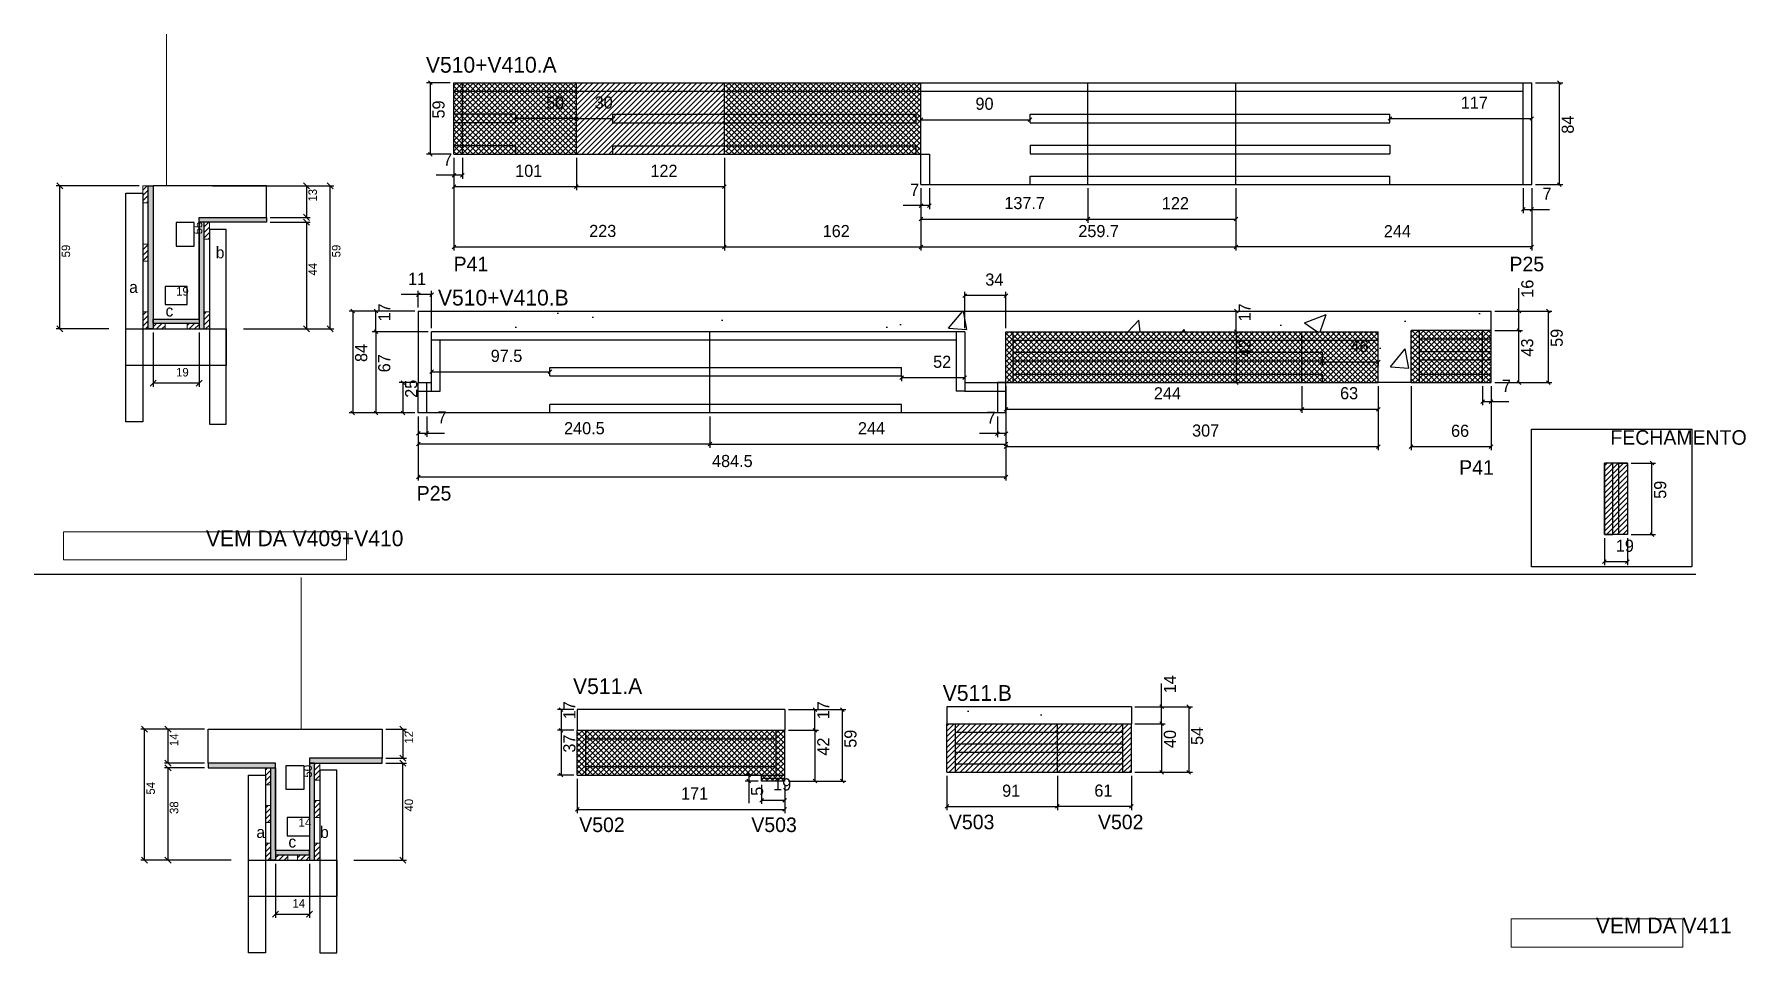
# Model space of a CAD drawing. Header units: metres. Extents: x 4977 to 6388, y 6315 to 7072.
import ezdxf

# ---------------------------------------------------------------- set-up
doc = ezdxf.new("R2010")
doc.units = ezdxf.units.M
for name, color, linetype in [('5', 7, 'Continuous'), ('CONCRETO', 7, 'Continuous'), ('COTA', 7, 'Continuous'), ('Cota Seção (2x)', 7, 'Continuous'), ('Cotas', 7, 'Continuous'), ('detalhes', 7, 'Continuous'), ('Hachura', 7, 'Continuous'), ('Madeira', 7, 'Continuous'), ('Painéis', 7, 'Continuous'), ('REAPROVEITAMENTO', 7, 'Continuous'), ('SARR_2.2x7', 7, 'Continuous'), ('SARR_3.5x7', 7, 'Continuous'), ('SARR_EDITAR', 7, 'Continuous'), ('TEXTO PILAR', 7, 'Continuous'), ('Texto Seção', 7, 'Continuous')]:
    doc.layers.add(name, color=color, linetype=linetype)

msp = doc.modelspace()

# ---------------------------------------------------------------- hatches: boundary and pattern name
at = {"layer": 'COTA'}
h = msp.add_hatch(dxfattribs=at)
h.set_pattern_fill('AR-CONC')
h.paths.add_polyline_path([(5778.2, 6826.7), (6085.2, 6826.7), (6085.2, 6784.7), (6112.2, 6784.7), (6112.2, 6827.7), (6178.2, 6827.7), (6178.2, 6843.7), (5293.7, 6843.7), (5293.7, 6784.7), (5304.7, 6784.7), (5304.7, 6826.7), (5744.2, 6826.7), (5744.2, 6784.7), (5778.2, 6784.7), (5778.2, 6826.7)])
h = msp.add_hatch(dxfattribs=at)
h.set_pattern_fill('AR-CONC')
h.paths.add_polyline_path([(5595.8, 6515.1), (5482.8, 6515.1), (5424.8, 6515.1), (5424.8, 6498.1), (5595.8, 6498.1), (5595.8, 6515.1), (5595.8, 6515.1)])
h = msp.add_hatch(dxfattribs=at)
h.set_pattern_fill('AR-CONC')
h.paths.add_polyline_path([(5881.6, 6517.4), (5729.6, 6517.4), (5729.6, 6503.4), (5881.6, 6503.4), (5881.6, 6517.4)])
at = {"layer": 'Hachura'}
h = msp.add_hatch(dxfattribs=at)
h.set_pattern_fill('ANSI31')
h.paths.add_polyline_path([(5071, 6933), (5066.6, 6933), (5066.6, 6947), (5071, 6947), (5071, 6933)])
h = msp.add_hatch(color=7, dxfattribs=at)
h.dxf.hatch_style = 1
h.paths.add_polyline_path([(5071, 6947), (5075, 6947), (5075, 6829), (5071, 6829), (5071, 6947)])
h = msp.add_hatch(color=7, dxfattribs=at)
h.dxf.hatch_style = 1
h.paths.add_polyline_path([(5113, 6917), (5113, 6921), (5168.6, 6921), (5168.6, 6917), (5113, 6917)])
h = msp.add_hatch(color=7, dxfattribs=at)
h.dxf.hatch_style = 1
h.paths.add_polyline_path([(5113, 6917), (5117, 6917), (5117, 6829), (5113, 6829), (5113, 6917)])
h = msp.add_hatch(dxfattribs=at)
h.set_pattern_fill('ANSI31')
h.paths.add_polyline_path([(5121.4, 6903), (5117, 6903), (5117, 6917), (5121.4, 6917), (5121.4, 6903)])
h = msp.add_hatch(dxfattribs=at)
h.set_pattern_fill('ANSI31')
h.paths.add_polyline_path([(5071, 6885), (5066.6, 6885), (5066.6, 6899), (5071, 6899), (5071, 6885)])
h = msp.add_hatch(dxfattribs=at)
h.set_pattern_fill('ANSI31')
h.paths.add_polyline_path([(5071, 6829), (5066.6, 6829), (5066.6, 6843), (5071, 6843), (5071, 6829)])
h = msp.add_hatch(color=7, dxfattribs=at)
h.dxf.hatch_style = 1
h.paths.add_polyline_path([(5075, 6833.4), (5075, 6837), (5113, 6837), (5113, 6833.4), (5075, 6833.4)])
h = msp.add_hatch(dxfattribs=at)
h.set_pattern_fill('ANSI31')
h.paths.add_polyline_path([(5075, 6829), (5075, 6833.4), (5085, 6833.4), (5085, 6829), (5075, 6829)])
h = msp.add_hatch(dxfattribs=at)
h.set_pattern_fill('ANSI31')
h.paths.add_polyline_path([(5113, 6829), (5113, 6833.4), (5103, 6833.4), (5103, 6829), (5113, 6829)])
h = msp.add_hatch(dxfattribs=at)
h.set_pattern_fill('ANSI31')
h.paths.add_polyline_path([(5121.4, 6829), (5117, 6829), (5117, 6843), (5121.4, 6843), (5121.4, 6829)])
h = msp.add_hatch(color=7, dxfattribs=at)
h.dxf.hatch_style = 1
h.paths.add_polyline_path([(5176, 6467), (5176, 6471), (5120.4, 6471), (5120.4, 6467), (5176, 6467)])
h = msp.add_hatch(dxfattribs=at)
h.set_pattern_fill('ANSI31')
h.paths.add_polyline_path([(5167.6, 6453), (5172, 6453), (5172, 6467), (5167.6, 6467), (5167.6, 6453)])
h = msp.add_hatch(color=7, dxfattribs=at)
h.dxf.hatch_style = 1
h.paths.add_polyline_path([(5172, 6469), (5176, 6469), (5176, 6391), (5172, 6391), (5172, 6469)])
h = msp.add_hatch(color=7, dxfattribs=at)
h.dxf.hatch_style = 1
h.paths.add_polyline_path([(5264, 6471), (5264, 6475), (5204, 6475), (5204, 6471), (5264, 6471)])
h = msp.add_hatch(color=7, dxfattribs=at)
h.dxf.hatch_style = 1
h.paths.add_polyline_path([(5208, 6471), (5204, 6471), (5204, 6391), (5208, 6391), (5208, 6471)])
h = msp.add_hatch(dxfattribs=at)
h.set_pattern_fill('ANSI31')
h.paths.add_polyline_path([(5212.4, 6457), (5208, 6457), (5208, 6471), (5212.4, 6471), (5212.4, 6457)])
h = msp.add_hatch(dxfattribs=at)
h.set_pattern_fill('ANSI31')
h.paths.add_polyline_path([(5167.6, 6422), (5172, 6422), (5172, 6436), (5167.6, 6436), (5167.6, 6422)])
h = msp.add_hatch(dxfattribs=at)
h.set_pattern_fill('ANSI31')
h.paths.add_polyline_path([(5212.4, 6426), (5208, 6426), (5208, 6440), (5212.4, 6440), (5212.4, 6426)])
h = msp.add_hatch(dxfattribs=at)
h.set_pattern_fill('ANSI31')
h.paths.add_polyline_path([(5167.6, 6391), (5172, 6391), (5172, 6405), (5167.6, 6405), (5167.6, 6391)])
h = msp.add_hatch(color=7, dxfattribs=at)
h.dxf.hatch_style = 1
h.paths.add_polyline_path([(5204, 6395.4), (5204, 6399), (5176, 6399), (5176, 6395.4), (5204, 6395.4)])
h = msp.add_hatch(dxfattribs=at)
h.set_pattern_fill('ANSI31')
h.paths.add_polyline_path([(5176, 6391), (5176, 6395.4), (5186, 6395.4), (5186, 6391), (5176, 6391)])
h = msp.add_hatch(dxfattribs=at)
h.set_pattern_fill('ANSI31')
h.paths.add_polyline_path([(5204, 6391), (5204, 6395.4), (5194, 6395.4), (5194, 6391), (5204, 6391)])
h = msp.add_hatch(dxfattribs=at)
h.set_pattern_fill('ANSI31')
h.paths.add_polyline_path([(5212.4, 6391), (5208, 6391), (5208, 6405), (5212.4, 6405), (5212.4, 6391)])
at = {"layer": 'REAPROVEITAMENTO'}
h = msp.add_hatch(dxfattribs=at)
h.set_pattern_fill('ANSI37')
h.paths.add_polyline_path([(5323.1, 7032), (5323.1, 6973), (5424.1, 6973), (5424.1, 7032), (5323.1, 7032)])
h = msp.add_hatch(dxfattribs=at)
h.set_pattern_fill('ANSI31')
h.paths.add_polyline_path([(5546.1, 6973), (5546.1, 7032), (5424.1, 7032), (5424.1, 6973), (5546.1, 6973), (5546.1, 6973)])
h = msp.add_hatch(dxfattribs=at)
h.set_pattern_fill('ANSI37')
h.paths.add_polyline_path([(5547.1, 7032), (5547.1, 6973), (5708.1, 6973), (5708.1, 7032), (5547.1, 7032)])
h = msp.add_hatch(dxfattribs=at)
h.set_pattern_fill('ANSI37')
h.paths.add_polyline_path([(6085.2, 6784.7), (6085.2, 6826.7), (5778.2, 6826.7), (5778.2, 6784.7), (6085.2, 6784.7)])
h = msp.add_hatch(dxfattribs=at)
h.set_pattern_fill('ANSI37')
h.paths.add_polyline_path([(6178.2, 6784.7), (6178.2, 6827.7), (6112.2, 6827.7), (6112.2, 6784.7), (6178.2, 6784.7)])
h = msp.add_hatch(dxfattribs=at)
h.set_pattern_fill('ANSI31')
h.paths.add_polyline_path([(6271.6, 6659.4), (6290.6, 6659.4), (6290.6, 6718.4), (6271.6, 6718.4), (6271.6, 6659.4)])
h = msp.add_hatch(dxfattribs=at)
h.set_pattern_fill('ANSI37')
h.paths.add_polyline_path([(5424.8, 6461.1), (5576.8, 6461.1), (5576.8, 6456.1), (5595.8, 6456.1), (5595.8, 6498.1), (5424.8, 6498.1), (5424.8, 6461.1)])
h = msp.add_hatch(dxfattribs=at)
h.set_pattern_fill('ANSI31')
h.paths.add_polyline_path([(5881.6, 6463.4), (5881.6, 6503.4), (5729.6, 6503.4), (5729.6, 6463.4), (5881.6, 6463.4)])

# ---------------------------------------------------------------- linework, layer by layer
at = {"layer": 'CONCRETO', "color": 251, "lineweight": 25}
for points in [[(5168.6, 6921), (5168.6, 6947), (5113, 6947), (5113, 6947), (5075, 6947), (5075, 6837), (5113, 6837), (5113, 6921)], [(5120.4, 6471), (5120.4, 6499), (5264, 6499), (5264, 6475), (5204, 6475), (5204, 6399), (5176, 6399), (5176, 6471)]]:
    msp.add_lwpolyline(points, close=True, dxfattribs=at)
at = {"layer": 'COTA', "color": 4, "lineweight": 25}
for p, q in [((5320.1, 7032), (5300.5, 7032)), ((5303.5, 7032), (5303.5, 6973)), ((6214.8, 7032), (6237.5, 7032)), ((6234.5, 6948), (6234.5, 7032)), ((5424.1, 7002.5), (5374.1, 7002.5)), ((5424.1, 7002.5), (5454.1, 7002.5)), ((5708.1, 7001.5), (5798.1, 7001.5)), ((6094.8, 7002.5), (6211.8, 7002.5)), ((5320.1, 6973), (5300.5, 6973)), ((5323.1, 6970), (5323.1, 6943.3)), ((5323.1, 6970), (5323.1, 6893.6)), ((5323.1, 6970), (5323.1, 6952.7)), ((5330.1, 6970), (5330.1, 6952.7)), ((5424.1, 6970), (5424.1, 6943.3)), ((5424.1, 6970), (5424.1, 6943.3)), ((5546.1, 6970), (5546.1, 6943.3)), ((5546.1, 6970), (5546.1, 6893.6)), ((5546.1, 6970), (5546.1, 6893.6)), ((5063.6, 6947), (4995.1, 6947)), ((4998.1, 6829), (4998.1, 6947)), ((5124, 6947), (5224, 6947)), ((5171.6, 6947), (5204.6, 6947)), ((5201.6, 6947), (5201.6, 6921)), ((5221, 6829), (5221, 6947)), ((5323.1, 6955.7), (5308.4, 6955.7)), ((5330.1, 6955.7), (5323.1, 6955.7)), ((5323.1, 6946.3), (5424.1, 6946.3)), ((5424.1, 6946.3), (5546.1, 6946.3)), ((5708.1, 6945), (5708.1, 6893.6)), ((5708.1, 6945), (5708.1, 6893.6)), ((5708.1, 6945), (5708.1, 6927.7)), ((5708.1, 6945), (5708.1, 6916.6)), ((5715.1, 6945), (5715.1, 6927.7)), ((5845.8, 6945), (5845.8, 6916.6)), ((5845.8, 6945), (5845.8, 6916.6)), ((5967.8, 6945), (5967.8, 6893.6)), ((5967.8, 6945), (5967.8, 6893.6)), ((5967.8, 6945), (5967.8, 6916.6)), ((6204.8, 6945), (6204.8, 6924.5)), ((6211.8, 6945), (6211.8, 6893.6)), ((6211.8, 6945), (6211.8, 6924.5)), ((6214.8, 6948), (6237.5, 6948)), ((5708.1, 6930.7), (5693.4, 6930.7)), ((5715.1, 6930.7), (5708.1, 6930.7)), ((5171.6, 6921), (5204.6, 6921)), ((5171.6, 6917), (5204.6, 6917)), ((5201.6, 6917), (5201.6, 6829)), ((5708.1, 6919.6), (5845.8, 6919.6)), ((5845.8, 6919.6), (5967.8, 6919.6)), ((6204.8, 6927.5), (6211.8, 6927.5)), ((6211.8, 6927.5), (6226.5, 6927.5)), ((5323.1, 6896.6), (5546.1, 6896.6)), ((5546.1, 6896.6), (5708.1, 6896.6)), ((5708.1, 6896.6), (5967.8, 6896.6)), ((6211.8, 6896.6), (5967.8, 6896.6)), ((5293.7, 6846.7), (5293.7, 6860.3)), ((5304.7, 6829.7), (5304.7, 6860.3)), ((5744.2, 6829.7), (5744.2, 6859.5)), ((5778.2, 6829.7), (5778.2, 6859.5)), ((6201.2, 6843.7), (6201.2, 6862.7)), ((5293.7, 6857.3), (5279.6, 6857.3)), ((5304.7, 6857.3), (5293.7, 6857.3)), ((5778.2, 6856.5), (5744.2, 6856.5)), ((5290.7, 6843.7), (5236.7, 6843.7)), ((5239.7, 6843.7), (5239.7, 6759.7)), ((5290.7, 6843.7), (5255.7, 6843.7)), ((5258.7, 6826.7), (5258.7, 6843.7)), ((5968.1, 6826.7), (5968.1, 6843.7)), ((5968.6, 6843.7), (5971.1, 6843.7)), ((6181.2, 6843.7), (6204.2, 6843.7)), ((6181.2, 6843.7), (6228.4, 6843.7)), ((6201.2, 6827.7), (6201.2, 6843.7)), ((6225.4, 6843.7), (6225.4, 6784.7)), ((5038.4, 6829), (4995.1, 6829)), ((5075, 6826), (5075, 6781.3)), ((5113, 6826), (5113, 6781.3)), ((5149.6, 6829), (5224, 6829)), ((5149.6, 6829), (5204.6, 6829)), ((5301.7, 6826.7), (5255.7, 6826.7)), ((5290.7, 6826.7), (5255.7, 6826.7)), ((5258.7, 6826.7), (5258.7, 6759.7)), ((5968.1, 6826.7), (5968.1, 6784.7)), ((6181.2, 6827.7), (6204.2, 6827.7)), ((6181.2, 6827.7), (6204.2, 6827.7)), ((6201.2, 6784.7), (6201.2, 6827.7)), ((6039.2, 6803.7), (6039.2, 6798.7)), ((6085.2, 6802.7), (6085.2, 6798.7)), ((5304.7, 6795.6), (5304.7, 6796.7)), ((5304.7, 6793.7), (5402.2, 6793.7)), ((5402.2, 6795.6), (5402.2, 6796.7)), ((5692.2, 6790.7), (5692.2, 6785.8)), ((5692.2, 6788.8), (5744.2, 6788.8)), ((5744.2, 6790.7), (5744.2, 6785.8)), ((6085.2, 6801.7), (6039.2, 6801.7)), ((5113, 6784.3), (5075, 6784.3)), ((5290.7, 6784.7), (5278, 6784.7)), ((5281, 6784.7), (5281, 6759.7)), ((5778.2, 6781.7), (5778.2, 6759.8)), ((5778.2, 6781.7), (5778.2, 6728.9)), ((5967.6, 6784.7), (5965.1, 6784.7)), ((6022.2, 6781.7), (6022.2, 6759.8)), ((6022.2, 6781.7), (6022.2, 6759.8)), ((6085.2, 6781.7), (6085.2, 6759.8)), ((6085.2, 6781.7), (6085.2, 6728.9)), ((6112.2, 6781.7), (6112.2, 6728.9)), ((6171.2, 6781.7), (6171.2, 6766.1)), ((6178.2, 6781.7), (6178.2, 6766.1)), ((6178.2, 6781.7), (6178.2, 6728.9)), ((6181.2, 6784.7), (6204.2, 6784.7)), ((6181.2, 6784.7), (6228.4, 6784.7)), ((5290.7, 6759.7), (5236.7, 6759.7)), ((5290.7, 6759.7), (5255.7, 6759.7)), ((5290.7, 6759.7), (5278, 6759.7)), ((5778.2, 6762.8), (6022.2, 6762.8)), ((6022.2, 6762.8), (6085.2, 6762.8)), ((6171.2, 6769.1), (6178.2, 6769.1)), ((6178.2, 6769.1), (6192.9, 6769.1)), ((5293.7, 6756.7), (5293.7, 6731)), ((5293.7, 6756.7), (5293.7, 6703.9)), ((5293.7, 6756.7), (5293.7, 6740)), ((5300.7, 6756.7), (5300.7, 6740)), ((5534.2, 6756.7), (5534.2, 6731)), ((5534.2, 6756.7), (5534.2, 6731)), ((5771.2, 6756.7), (5771.2, 6739.7)), ((5778.2, 6756.7), (5778.2, 6731)), ((5778.2, 6756.7), (5778.2, 6703.9)), ((5778.2, 6756.7), (5778.2, 6739.7)), ((5293.7, 6743), (5300.7, 6743)), ((5534.2, 6734), (5293.7, 6734)), ((5300.7, 6743), (5315.4, 6743)), ((5534.2, 6734), (5778.2, 6734)), ((5771.2, 6742.7), (5756.5, 6742.7)), ((5778.2, 6742.7), (5771.2, 6742.7)), ((5778.2, 6731.9), (6085.2, 6731.9)), ((6112.2, 6731.9), (6178.2, 6731.9)), ((6293.6, 6718.4), (6313.8, 6718.4)), ((6310.8, 6659.4), (6310.8, 6718.4)), ((5293.7, 6706.9), (5778.2, 6706.9)), ((6271.6, 6656.4), (6271.6, 6634.1)), ((6290.6, 6656.4), (6290.6, 6634.1)), ((6293.6, 6659.4), (6313.8, 6659.4)), ((6271.6, 6637.1), (6290.6, 6637.1)), ((5906.5, 6517.4), (5906.5, 6536.5)), ((5421.8, 6515.1), (5408.4, 6515.1)), ((5411.4, 6515.1), (5411.4, 6498.1)), ((5598.8, 6515.1), (5623.7, 6515.1)), ((5598.8, 6515.1), (5646.2, 6515.1)), ((5620.7, 6498.1), (5620.7, 6515.1)), ((5643.2, 6515.1), (5643.2, 6456.1)), ((5884.6, 6517.4), (5931.9, 6517.4)), ((5884.6, 6517.4), (5909.5, 6517.4)), ((5906.5, 6503.4), (5906.5, 6517.4)), ((5928.9, 6517.4), (5928.9, 6463.4)), ((5117.4, 6499), (5065, 6499)), ((5068, 6391), (5068, 6499)), ((5117.4, 6499), (5084.3, 6499)), ((5087.3, 6499), (5087.3, 6471)), ((5267, 6499), (5283.9, 6499)), ((5280.9, 6499), (5280.9, 6475)), ((5421.8, 6498.1), (5408.4, 6498.1)), ((5421.8, 6498.1), (5408.4, 6498.1)), ((5411.4, 6498.1), (5411.4, 6461.1)), ((5598.8, 6498.1), (5623.7, 6498.1)), ((5598.8, 6498.1), (5623.7, 6498.1)), ((5620.7, 6498.1), (5620.7, 6456.1)), ((5884.6, 6503.4), (5909.5, 6503.4)), ((5884.6, 6503.4), (5909.5, 6503.4)), ((5906.5, 6503.4), (5906.5, 6463.4)), ((5117.4, 6471), (5084.3, 6471)), ((5117.4, 6467), (5084.3, 6467)), ((5087.3, 6467), (5087.3, 6391)), ((5267, 6475), (5283.9, 6475)), ((5267, 6471), (5283.9, 6471)), ((5280.9, 6391), (5280.9, 6471)), ((5566.1, 6461.1), (5566.1, 6464.1)), ((5884.6, 6463.4), (5909.5, 6463.4)), ((5884.6, 6463.4), (5931.9, 6463.4)), ((5421.8, 6461.1), (5408.4, 6461.1)), ((5424.8, 6458.1), (5424.8, 6429.8)), ((5573.8, 6461.1), (5563.1, 6461.1)), ((5573.8, 6456.1), (5563.1, 6456.1)), ((5566.1, 6461.1), (5566.1, 6456.1)), ((5566.1, 6456.1), (5566.1, 6438)), ((5576.8, 6453.1), (5576.8, 6437.3)), ((5595.8, 6453.1), (5595.8, 6429.8)), ((5595.8, 6453.1), (5595.8, 6437.3)), ((5598.8, 6456.1), (5623.7, 6456.1)), ((5598.8, 6456.1), (5646.2, 6456.1)), ((5729.6, 6460.4), (5729.6, 6432.2)), ((5820.6, 6460.4), (5820.6, 6432.2)), ((5820.6, 6460.4), (5820.6, 6432.2)), ((5881.6, 6460.4), (5881.6, 6432.2)), ((5576.8, 6440.3), (5595.8, 6440.3)), ((5729.6, 6435.2), (5820.6, 6435.2)), ((5881.6, 6435.2), (5820.6, 6435.2)), ((5424.8, 6432.8), (5595.8, 6432.8)), ((5139.4, 6391), (5065, 6391)), ((5139.4, 6391), (5084.3, 6391)), ((5176, 6388), (5176, 6343.3)), ((5204, 6388), (5204, 6343.3)), ((5240.6, 6391), (5283.9, 6391)), ((5176, 6346.3), (5204, 6346.3))]:
    msp.add_line(p, q, dxfattribs=at)
at = {"layer": 'COTA', "color": 0, "lineweight": 25}
for p, q in [((5305, 7030.5), (5302, 7033.5)), ((6236, 7030.5), (6233, 7033.5)), ((5375.6, 7004), (5372.6, 7001)), ((5422.6, 7001), (5425.6, 7004)), ((5425.6, 7004), (5422.6, 7001)), ((5452.6, 7001), (5455.6, 7004)), ((5709.6, 7003), (5706.6, 7000)), ((5796.6, 7000), (5799.6, 7003)), ((6096.3, 7004), (6093.3, 7001)), ((6210.3, 7001), (6213.3, 7004)), ((5302, 6974.5), (5305, 6971.5)), ((5324.6, 6957.2), (5321.6, 6954.2)), ((5328.6, 6954.2), (5331.6, 6957.2)), ((5324.6, 6947.8), (5321.6, 6944.8)), ((5422.6, 6944.8), (5425.6, 6947.8)), ((5425.6, 6947.8), (5422.6, 6944.8)), ((5544.6, 6944.8), (5547.6, 6947.8)), ((6233, 6949.5), (6236, 6946.5)), ((5709.6, 6932.2), (5706.6, 6929.2)), ((5713.6, 6929.2), (5716.6, 6932.2)), ((6206.3, 6929), (6203.3, 6926)), ((6210.3, 6926), (6213.3, 6929)), ((5709.6, 6921.1), (5706.6, 6918.1)), ((5844.3, 6918.1), (5847.3, 6921.1)), ((5847.3, 6921.1), (5844.3, 6918.1)), ((5966.3, 6918.1), (5969.3, 6921.1)), ((5324.6, 6898.1), (5321.6, 6895.1)), ((5547.6, 6898.1), (5544.6, 6895.1)), ((5544.6, 6895.1), (5547.6, 6898.1)), ((5709.6, 6898.1), (5706.6, 6895.1)), ((5706.6, 6895.1), (5709.6, 6898.1)), ((5969.3, 6898.1), (5966.3, 6895.1)), ((5966.3, 6895.1), (5969.3, 6898.1)), ((6210.3, 6895.1), (6213.3, 6898.1)), ((5295.2, 6858.8), (5292.2, 6855.8)), ((5303.2, 6855.8), (5306.2, 6858.8)), ((5241.2, 6842.2), (5238.2, 6845.2)), ((5260.2, 6842.2), (5257.2, 6845.2)), ((5745.7, 6858), (5742.7, 6855)), ((5776.7, 6855), (5779.7, 6858)), ((5969.6, 6842.2), (5966.6, 6845.2)), ((6202.7, 6842.2), (6199.7, 6845.2)), ((6226.9, 6842.2), (6223.9, 6845.2)), ((5257.2, 6828.2), (5260.2, 6825.2)), ((5260.2, 6825.2), (5257.2, 6828.2)), ((5966.6, 6828.2), (5969.6, 6825.2)), ((5969.6, 6825.2), (5966.6, 6828.2)), ((6202.7, 6826.2), (6199.7, 6829.2)), ((6199.7, 6829.2), (6202.7, 6826.2)), ((6040.7, 6803.2), (6037.7, 6800.2)), ((6083.7, 6800.2), (6086.7, 6803.2)), ((5306.2, 6795.2), (5303.2, 6792.2)), ((5400.7, 6792.2), (5403.7, 6795.2)), ((5693.7, 6790.3), (5690.7, 6787.3)), ((5742.7, 6787.3), (5745.7, 6790.3)), ((5282.5, 6783.2), (5279.5, 6786.2)), ((5966.6, 6786.2), (5969.6, 6783.2)), ((6199.7, 6786.2), (6202.7, 6783.2)), ((6223.9, 6786.2), (6226.9, 6783.2)), ((5238.2, 6761.2), (5241.2, 6758.2)), ((5257.2, 6761.2), (5260.2, 6758.2)), ((5279.5, 6761.2), (5282.5, 6758.2)), ((5779.7, 6764.3), (5776.7, 6761.3)), ((6020.7, 6761.3), (6023.7, 6764.3)), ((6023.7, 6764.3), (6020.7, 6761.3)), ((6083.7, 6761.3), (6086.7, 6764.3)), ((6172.7, 6770.6), (6169.7, 6767.6)), ((6176.7, 6767.6), (6179.7, 6770.6)), ((5295.2, 6744.5), (5292.2, 6741.5)), ((5295.2, 6735.5), (5292.2, 6732.5)), ((5299.2, 6741.5), (5302.2, 6744.5)), ((5532.7, 6732.5), (5535.7, 6735.5)), ((5535.7, 6735.5), (5532.7, 6732.5)), ((5772.7, 6744.2), (5769.7, 6741.2)), ((5776.7, 6741.2), (5779.7, 6744.2)), ((5776.7, 6732.5), (5779.7, 6735.5)), ((5779.7, 6733.4), (5776.7, 6730.4)), ((6083.7, 6730.4), (6086.7, 6733.4)), ((6113.7, 6733.4), (6110.7, 6730.4)), ((6176.7, 6730.4), (6179.7, 6733.4)), ((6312.3, 6716.9), (6309.3, 6719.9)), ((5295.2, 6708.4), (5292.2, 6705.4)), ((5776.7, 6705.4), (5779.7, 6708.4)), ((6309.3, 6660.9), (6312.3, 6657.9)), ((6273.1, 6638.6), (6270.1, 6635.6)), ((6289.1, 6635.6), (6292.1, 6638.6)), ((5412.9, 6513.6), (5409.9, 6516.6)), ((5622.2, 6513.6), (5619.2, 6516.6)), ((5644.7, 6513.6), (5641.7, 6516.6)), ((5908, 6515.9), (5905, 6518.9)), ((5930.4, 6515.9), (5927.4, 6518.9)), ((5412.9, 6496.6), (5409.9, 6499.6)), ((5409.9, 6499.6), (5412.9, 6496.6)), ((5622.2, 6496.6), (5619.2, 6499.6)), ((5619.2, 6499.6), (5622.2, 6496.6)), ((5908, 6501.9), (5905, 6504.9)), ((5905, 6504.9), (5908, 6501.9)), ((5905, 6464.9), (5908, 6461.9)), ((5927.4, 6464.9), (5930.4, 6461.9)), ((5409.9, 6462.6), (5412.9, 6459.6)), ((5564.6, 6462.6), (5567.6, 6459.6)), ((5567.6, 6454.6), (5564.6, 6457.6)), ((5619.2, 6457.6), (5622.2, 6454.6)), ((5641.7, 6457.6), (5644.7, 6454.6)), ((5578.3, 6441.8), (5575.3, 6438.8)), ((5594.3, 6438.8), (5597.3, 6441.8)), ((5731.1, 6436.7), (5728.1, 6433.7)), ((5819.1, 6433.7), (5822.1, 6436.7)), ((5822.1, 6436.7), (5819.1, 6433.7)), ((5880.1, 6433.7), (5883.1, 6436.7)), ((5426.3, 6434.3), (5423.3, 6431.3)), ((5594.3, 6431.3), (5597.3, 6434.3))]:
    msp.add_line(p, q, dxfattribs=at)
at = {"layer": 'COTA', "color": 241, "lineweight": 25}
for p, q in [((5293.7, 6843.7), (5293.7, 6784.7)), ((5293.7, 6843.7), (6178.2, 6843.7)), ((6178.2, 6827.7), (6178.2, 6843.7)), ((6112.2, 6784.7), (6085.2, 6784.7)), ((4977, 6626.8), (6347, 6626.8)), ((5424.8, 6515.1), (5424.8, 6498.1)), ((5595.8, 6515.1), (5424.8, 6515.1)), ((5595.8, 6515.1), (5595.8, 6498.1)), ((5729.6, 6517.4), (5729.6, 6503.4)), ((5881.6, 6517.4), (5729.6, 6517.4)), ((5881.6, 6517.4), (5881.6, 6503.4))]:
    msp.add_line(p, q, dxfattribs=at)
at = {"layer": 'COTA', "color": 0, "lineweight": 25}
for points in [[(5000.6, 6944.5), (4995.6, 6949.5)], [(5204.1, 6944.5), (5199.1, 6949.5)], [(5223.5, 6944.5), (5218.5, 6949.5)], [(5199.1, 6923.5), (5204.1, 6918.5)], [(5204.1, 6914.5), (5199.1, 6919.5)], [(4995.6, 6831.5), (5000.6, 6826.5)], [(5199.1, 6831.5), (5204.1, 6826.5)], [(5218.5, 6831.5), (5223.5, 6826.5)], [(5077.5, 6786.8), (5072.5, 6781.8)], [(5110.5, 6781.8), (5115.5, 6786.8)], [(5070.5, 6496.5), (5065.5, 6501.5)], [(5089.8, 6496.5), (5084.8, 6501.5)], [(5283.4, 6496.5), (5278.4, 6501.5)], [(5278.4, 6477.5), (5283.4, 6472.5)], [(5084.8, 6473.5), (5089.8, 6468.5)], [(5089.8, 6464.5), (5084.8, 6469.5)], [(5283.4, 6468.5), (5278.4, 6473.5)], [(5065.5, 6393.5), (5070.5, 6388.5)], [(5084.8, 6393.5), (5089.8, 6388.5)], [(5278.4, 6393.5), (5283.4, 6388.5)], [(5178.5, 6348.8), (5173.5, 6343.8)], [(5201.5, 6343.8), (5206.5, 6348.8)]]:
    msp.add_lwpolyline(points, dxfattribs=at)
at = {"layer": 'Cota Seção (2x)', "color": 180, "lineweight": 25}
for p, q in [((5109, 6916.7), (5094, 6916.7)), ((5094, 6916.7), (5094, 6897.3)), ((5109, 6897.3), (5109, 6916.7)), ((5094, 6897.3), (5109, 6897.3)), ((5103, 6864), (5085, 6864)), ((5085, 6864), (5085, 6849)), ((5103, 6849), (5103, 6864)), ((5085, 6849), (5103, 6849)), ((5199.5, 6468.7), (5184.5, 6468.7)), ((5184.5, 6468.7), (5184.5, 6449.4)), ((5199.5, 6449.4), (5199.5, 6468.7)), ((5184.5, 6449.4), (5199.5, 6449.4)), ((5204.3, 6426), (5185.7, 6426)), ((5185.7, 6426), (5185.7, 6411)), ((5204.3, 6411), (5204.3, 6426)), ((5185.7, 6411), (5204.3, 6411))]:
    msp.add_line(p, q, dxfattribs=at)
at = {"layer": 'Cotas', "color": 1, "lineweight": 25}
msp.add_lwpolyline([(6211.5, 6746.2), (6343.8, 6746.2), (6343.8, 6632.8), (6211.5, 6632.8)], close=True, dxfattribs=at)
at = {"layer": 'Madeira', "color": 126, "lineweight": 18}
for points in [[(5071, 6933), (5066.6, 6933), (5066.6, 6947), (5071, 6947)], [(5121.4, 6903), (5117, 6903), (5117, 6917), (5121.4, 6917)], [(5071, 6885), (5066.6, 6885), (5066.6, 6899), (5071, 6899)], [(5071, 6829), (5066.6, 6829), (5066.6, 6843), (5071, 6843)], [(5075, 6829), (5075, 6833.4), (5085, 6833.4), (5085, 6829)], [(5113, 6829), (5113, 6833.4), (5103, 6833.4), (5103, 6829)], [(5121.4, 6829), (5117, 6829), (5117, 6843), (5121.4, 6843)], [(5167.6, 6453), (5172, 6453), (5172, 6467), (5167.6, 6467)], [(5212.4, 6457), (5208, 6457), (5208, 6471), (5212.4, 6471)], [(5167.6, 6422), (5172, 6422), (5172, 6436), (5167.6, 6436)], [(5212.4, 6426), (5208, 6426), (5208, 6440), (5212.4, 6440)], [(5167.6, 6391), (5172, 6391), (5172, 6405), (5167.6, 6405)], [(5176, 6391), (5176, 6395.4), (5186, 6395.4), (5186, 6391)], [(5204, 6391), (5204, 6395.4), (5194, 6395.4), (5194, 6391)], [(5212.4, 6391), (5208, 6391), (5208, 6405), (5212.4, 6405)]]:
    msp.add_lwpolyline(points, close=True, dxfattribs=at)
at = {"layer": 'Painéis', "color": 200, "lineweight": 25}
for p, q in [((5323.1, 7032), (5708.1, 7032)), ((5323.1, 6973), (5323.1, 7032)), ((5424.1, 6973), (5424.1, 7032)), ((5546.1, 6973), (5546.1, 7032)), ((5708.1, 7032), (6211.8, 7032)), ((5708.1, 6948), (5708.1, 7032)), ((5845.8, 6948), (5845.8, 7032)), ((5967.8, 6948), (5967.8, 7032)), ((6211.8, 6948), (6211.8, 7032)), ((5323.1, 6973), (5708.1, 6973)), ((5708.1, 6948), (6211.8, 6948)), ((5744.2, 6826.7), (5304.7, 6826.7)), ((5304.7, 6784.7), (5304.7, 6826.7)), ((5534.2, 6759.7), (5534.2, 6826.7)), ((5744.2, 6826.7), (5744.2, 6784.7)), ((5778.2, 6784.7), (5778.2, 6826.7)), ((5778.2, 6826.7), (6085.2, 6826.7)), ((6022.2, 6784.7), (6022.2, 6826.7)), ((6085.2, 6784.7), (6085.2, 6826.7)), ((6112.2, 6784.7), (6112.2, 6827.7)), ((6178.2, 6827.7), (6112.2, 6827.7)), ((6178.2, 6784.7), (6178.2, 6827.7)), ((5293.7, 6759.7), (5293.7, 6784.7)), ((5293.7, 6784.7), (5304.7, 6784.7)), ((5744.2, 6784.7), (5778.2, 6784.7)), ((5778.2, 6784.7), (6085.2, 6784.7)), ((5778.2, 6759.7), (5778.2, 6784.7)), ((6112.2, 6784.7), (6178.2, 6784.7)), ((5778.2, 6759.7), (5293.7, 6759.7)), ((6290.6, 6718.4), (6271.6, 6718.4)), ((6271.6, 6659.4), (6271.6, 6718.4)), ((6290.6, 6718.4), (6290.6, 6659.4)), ((6290.6, 6659.4), (6271.6, 6659.4)), ((5424.8, 6498.1), (5595.8, 6498.1)), ((5424.8, 6461.1), (5424.8, 6498.1)), ((5595.8, 6456.1), (5595.8, 6498.1)), ((5729.6, 6503.4), (5881.6, 6503.4)), ((5729.6, 6463.4), (5729.6, 6503.4)), ((5820.6, 6463.4), (5820.6, 6503.4)), ((5881.6, 6463.4), (5881.6, 6503.4)), ((5729.6, 6463.4), (5881.6, 6463.4)), ((5424.8, 6461.1), (5576.8, 6461.1)), ((5576.8, 6456.1), (5576.8, 6461.1)), ((5595.8, 6456.1), (5576.8, 6456.1))]:
    msp.add_line(p, q, dxfattribs=at)
for points in [[(5071, 6947), (5075, 6947), (5075, 6829), (5071, 6829)], [(5113, 6917), (5113, 6921), (5168.6, 6921), (5168.6, 6917)], [(5117, 6917), (5113, 6917), (5113, 6829), (5117, 6829)], [(5075, 6833.4), (5075, 6837), (5113, 6837), (5113, 6833.4)], [(5176, 6467), (5176, 6471), (5120.4, 6471), (5120.4, 6467)], [(5172, 6467), (5176, 6467), (5176, 6391), (5172, 6391)], [(5264, 6471), (5264, 6475), (5204, 6475), (5204, 6471)], [(5208, 6471), (5204, 6471), (5204, 6391), (5208, 6391)], [(5204, 6395.4), (5204, 6399), (5176, 6399), (5176, 6395.4)]]:
    msp.add_lwpolyline(points, close=True, dxfattribs=at)
at = {"layer": 'SARR_2.2x7', "color": 40, "lineweight": 25}
for p, q in [((5330.1, 6973), (5330.1, 7032)), ((6204.8, 6948), (6204.8, 7032)), ((5323.1, 7025), (5546.1, 7025)), ((5546.1, 7025), (5708.1, 7025)), ((5708.1, 7025), (5967.8, 7025)), ((5967.8, 7025), (6204.8, 7025)), ((5374.1, 7006), (5323.1, 7006)), ((5374.1, 6999), (5374.1, 7006)), ((5454.1, 7006), (5546.1, 7006)), ((5454.1, 6999), (5454.1, 7006)), ((5546.1, 7006), (5704.1, 7006)), ((5704.1, 6999), (5704.1, 7006)), ((5798.1, 7006), (5967.8, 7006)), ((5798.1, 6999), (5798.1, 7006)), ((5967.8, 7006), (6094.8, 7006)), ((6094.8, 6999), (6094.8, 7006)), ((5374.1, 6999), (5323.1, 6999)), ((5454.1, 6999), (5546.1, 6999)), ((5546.1, 6999), (5704.1, 6999)), ((5798.1, 6999), (5967.8, 6999)), ((5967.8, 6999), (6094.8, 6999)), ((5374.1, 6980), (5323.1, 6980)), ((5374.1, 6973), (5374.1, 6980)), ((5454.1, 6980), (5546.1, 6980)), ((5454.1, 6973), (5454.1, 6980)), ((5546.1, 6980), (5704.1, 6980)), ((5546.1, 6973), (5704.1, 6973)), ((5704.1, 6973), (5704.1, 6980)), ((5708.1, 6973), (5715.1, 6973)), ((5715.1, 6973), (5715.1, 6948)), ((5798.1, 6980.5), (5967.8, 6980.5)), ((5798.1, 6980.5), (5798.1, 6973.5)), ((5798.1, 6973.5), (5967.8, 6973.5)), ((5967.8, 6980.5), (6094.8, 6980.5)), ((5967.8, 6973.5), (6094.8, 6973.5)), ((6094.8, 6980.5), (6094.8, 6973.5)), ((5798.1, 6955), (5967.8, 6955)), ((5798.1, 6948), (5798.1, 6955)), ((5967.8, 6955), (6094.8, 6955)), ((6094.8, 6948), (6094.8, 6955)), ((5534.2, 6819.7), (5304.7, 6819.7)), ((5311.7, 6777.7), (5311.7, 6819.7)), ((5737.2, 6819.7), (5534.2, 6819.7)), ((5737.2, 6826.7), (5737.2, 6777.7)), ((5784.2, 6784.7), (5784.2, 6826.7)), ((5784.2, 6819.7), (6022.2, 6819.7)), ((6022.2, 6819.7), (6085.2, 6819.7)), ((6119.2, 6784.7), (6119.2, 6827.7)), ((6119.2, 6820.7), (6178.2, 6820.7)), ((6171.2, 6784.7), (6171.2, 6827.7)), ((5784.2, 6809.7), (6022.2, 6809.7)), ((5784.2, 6802.7), (6022.2, 6802.7)), ((6022.2, 6809.7), (6039.2, 6809.7)), ((6022.2, 6802.7), (6039.2, 6802.7)), ((6039.2, 6802.7), (6039.2, 6809.7)), ((6119.2, 6810.5), (6178.2, 6810.5)), ((6119.2, 6803.5), (6178.2, 6803.5)), ((5402.2, 6790.2), (5402.2, 6797.2)), ((5402.2, 6797.2), (5534.2, 6797.2)), ((5402.2, 6790.2), (5534.2, 6790.2)), ((5534.2, 6797.2), (5692.2, 6797.2)), ((5534.2, 6790.2), (5692.2, 6790.2)), ((5692.2, 6790.2), (5692.2, 6797.2)), ((5784.2, 6791.7), (6022.2, 6791.7)), ((6022.2, 6791.7), (6039.2, 6791.7)), ((6039.2, 6784.7), (6039.2, 6791.7)), ((6119.2, 6791.7), (6178.2, 6791.7)), ((5293.7, 6777.7), (5304.7, 6777.7)), ((5300.7, 6759.7), (5300.7, 6784.7)), ((5304.7, 6777.7), (5304.7, 6784.7)), ((5304.7, 6777.7), (5311.7, 6777.7)), ((5744.2, 6777.7), (5737.2, 6777.7)), ((5744.2, 6784.7), (5744.2, 6777.7)), ((5744.2, 6777.7), (5778.2, 6777.7)), ((5778.2, 6784.7), (5771.2, 6784.7)), ((5771.2, 6784.7), (5771.2, 6759.7)), ((5402.2, 6759.7), (5402.2, 6766.7)), ((5534.2, 6766.7), (5402.2, 6766.7)), ((5692.2, 6766.7), (5534.2, 6766.7)), ((5692.2, 6759.7), (5692.2, 6766.7)), ((5431.8, 6461.1), (5431.8, 6498.1)), ((5588.8, 6461.1), (5588.8, 6498.1)), ((5736.6, 6463.4), (5736.6, 6503.4)), ((5736.6, 6496.4), (5874.6, 6496.4)), ((5874.6, 6463.4), (5874.6, 6503.4)), ((5431.8, 6491.1), (5588.8, 6491.1)), ((5736.6, 6486.9), (5874.6, 6486.9)), ((5736.6, 6479.9), (5874.6, 6479.9)), ((5431.8, 6468.1), (5588.8, 6468.1)), ((5736.6, 6470.4), (5874.6, 6470.4)), ((5431.8, 6461.1), (5588.8, 6461.1)), ((5588.8, 6461.1), (5595.8, 6461.1))]:
    msp.add_line(p, q, dxfattribs=at)
for points in [[(6278.6, 6718.4), (6271.6, 6718.4), (6271.6, 6659.4), (6278.6, 6659.4)], [(6283.6, 6718.4), (6290.6, 6718.4), (6290.6, 6659.4), (6283.6, 6659.4)]]:
    msp.add_lwpolyline(points, close=True, dxfattribs=at)
at = {"layer": 'SARR_3.5x7', "color": 81, "lineweight": 25}
for points in [[(5052.6, 6941), (5066.6, 6941), (5066.6, 6752.5), (5052.6, 6752.5)], [(5135.4, 6911), (5121.4, 6911), (5121.4, 6750.5), (5135.4, 6750.5)], [(5052.6, 6829), (5135.4, 6829), (5135.4, 6798.9), (5052.6, 6798.9)], [(5226.4, 6465), (5212.4, 6465), (5212.4, 6314.5), (5226.4, 6314.5)], [(5153.6, 6461), (5167.6, 6461), (5167.6, 6314.5), (5153.6, 6314.5)], [(5153.6, 6391), (5226.4, 6391), (5226.4, 6361), (5153.6, 6361)]]:
    msp.add_lwpolyline(points, close=True, dxfattribs=at)
at = {"layer": 'SARR_EDITAR', "color": 141, "lineweight": 25}
msp.add_line((5576.8, 6458.6), (5595.8, 6458.6), dxfattribs=at)
at = {"layer": 'Texto Seção', "color": 252, "lineweight": 15}
for p, q in [((5086.2, 6947), (5086.2, 7072)), ((5197.2, 6499), (5197.2, 6624))]:
    msp.add_line(p, q, dxfattribs=at)
at = {"layer": 'Texto Seção', "color": 7, "lineweight": 15}
for points in [[(5001.1, 6661.8), (5234.6, 6661.8), (5234.6, 6638.6), (5001.1, 6638.6)], [(6194.7, 6342.5), (6336.2, 6342.5), (6336.2, 6319.3), (6194.7, 6319.3)]]:
    msp.add_lwpolyline(points, close=True, dxfattribs=at)

# ---------------------------------------------------------------- texts
at = {"layer": '5', "color": 5, "lineweight": 25}
for s, p in [('P41', (5322.8, 6876.5)), ('P25', (6193.4, 6876.5)), ('P41', (6151.9, 6708.7)), ('P25', (5292.4, 6687.5)), ('V502', (5426.4, 6414.1)), ('V503', (5568.3, 6414.1)), ('V503', (5731.2, 6416.4)), ('V502', (5854.1, 6416.4))]:
    msp.add_text(s, height=12, rotation=0, dxfattribs=at).set_placement(p)
at = {"layer": 'COTA', "color": 240, "lineweight": 25}
for s, p in [('59', (5315.4, 7002.5)), ('84', (6246.4, 6990)), ('16', (6213.1, 6854.7)), ('17', (5270.7, 6835.2)), ('17', (5980, 6835.2)), ('84', (5251.6, 6801.7)), ('42', (5980, 6805.7)), ('43', (6213, 6806.2)), ('59', (6237.3, 6814.2)), ('67', (5270.6, 6793.2)), ('25', (5292.8, 6772.2)), ('59', (6322.6, 6688.9)), ('14', (5918.4, 6528.5)), ('17', (5423.3, 6507.1)), ('17', (5632.6, 6507.1)), ('37', (5423.2, 6479.6)), ('59', (5655, 6483.6)), ('40', (5918.4, 6483.4)), ('54', (5940.8, 6485.9)), ('42', (5632.6, 6477.1)), ('5', (5578, 6444))]:
    msp.add_text(s, height=10, rotation=90, dxfattribs=at).set_placement(p)
for s, p in [('50', (5399.1, 7010.6)), ('30', (5439.1, 7010.7)), ('90', (5753.1, 7009.7)), ('117', (6153.3, 7010.6)), ('7', (5314.2, 6963.7)), ('101', (5373.6, 6954.4)), ('122', (5485.1, 6954.4)), ('7', (5699.2, 6938.7)), ('7', (6220.6, 6935.5)), ('137.7', (5776.9, 6927.8)), ('122', (5906.8, 6927.7)), ('223', (5434.6, 6904.8)), ('162', (5627.1, 6904.7)), ('259.7', (5837.9, 6904.7)), ('244', (6089.8, 6904.6)), ('11', (5285.2, 6865.3)), ('34', (5761.2, 6864.7)), ('46', (6062.2, 6809.8)), ('97.5', (5353.4, 6801.8)), ('52', (5718.2, 6796.9)), ('244', (5900.2, 6770.9)), ('63', (6053.7, 6771)), ('7', (6187.1, 6777.1)), ('7', (5309.6, 6751.1)), ('7', (5762.3, 6750.8)), ('240.5', (5413.9, 6742.1)), ('244', (5656.2, 6742.1)), ('307', (5931.7, 6740.2)), ('66', (6145.2, 6740)), ('484.5', (5535.9, 6715.1)), ('19', (6281.1, 6645.2)), ('171', (5510.3, 6440.9)), ('19', (5586.3, 6448.4)), ('91', (5775.1, 6443.2)), ('61', (5851.1, 6443.3))]:
    msp.add_text(s, height=10, dxfattribs=at).set_placement(p)
at = {"layer": 'COTA', "color": 1, "lineweight": 25}
for s, p in [('13', (5210.1, 6934)), ('59', (5006.6, 6888)), ('59', (5229.5, 6888)), ('44', (5210.1, 6873)), ('14', (5095.8, 6485)), ('12', (5289.4, 6487)), ('54', (5076.5, 6445)), ('38', (5095.8, 6429)), ('40', (5289.4, 6431))]:
    msp.add_text(s, height=7, rotation=90, dxfattribs=at).set_placement(p)
for s, p in [('19', (5094, 6789.8)), ('14', (5190, 6351.8))]:
    msp.add_text(s, height=7, dxfattribs=at).set_placement(p)
at = {"layer": 'Cota Seção (2x)', "color": 1, "lineweight": 25}
for s, p in [('55', (5115.5, 6907)), ('50', (5206, 6459))]:
    msp.add_text(s, height=7, rotation=90, dxfattribs=at).set_placement(p)
for s, p in [('19', (5094, 6856.5)), ('14', (5195, 6418.5))]:
    msp.add_text(s, height=7, dxfattribs=at).set_placement(p)
at = {"layer": 'detalhes', "color": 4, "lineweight": 25}
for s, p in [('b', (5126.7, 6887.2)), ('a', (5055.3, 6858.7)), ('c', (5085.3, 6839.2)), ('a', (5160.2, 6409.2)), ('c', (5186.6, 6401.3)), ('b', (5212.7, 6409.2))]:
    msp.add_text(s, height=9.6, dxfattribs=at).set_placement(p)
at = {"layer": 'TEXTO PILAR', "color": 3, "lineweight": 15}
msp.add_text('FECHAMENTO', height=12, dxfattribs=at).set_placement((6276.6, 6733.5))
at = {"layer": 'Texto Seção', "color": 7, "lineweight": 15}
for s, p in [('V510+V410.A', (5300, 7040.3)), ('V510+V410.B', (5309.9, 6848.3)), ('VEM DA V409+V410', (5118.6, 6649.8)), ('V511.A', (5421.3, 6527.9)), ('V511.B', (5726.1, 6522.3)), ('VEM DA V411', (6264.6, 6330.5))]:
    msp.add_text(s, height=13, dxfattribs=at).set_placement(p)

doc.saveas('drawing.dxf')
